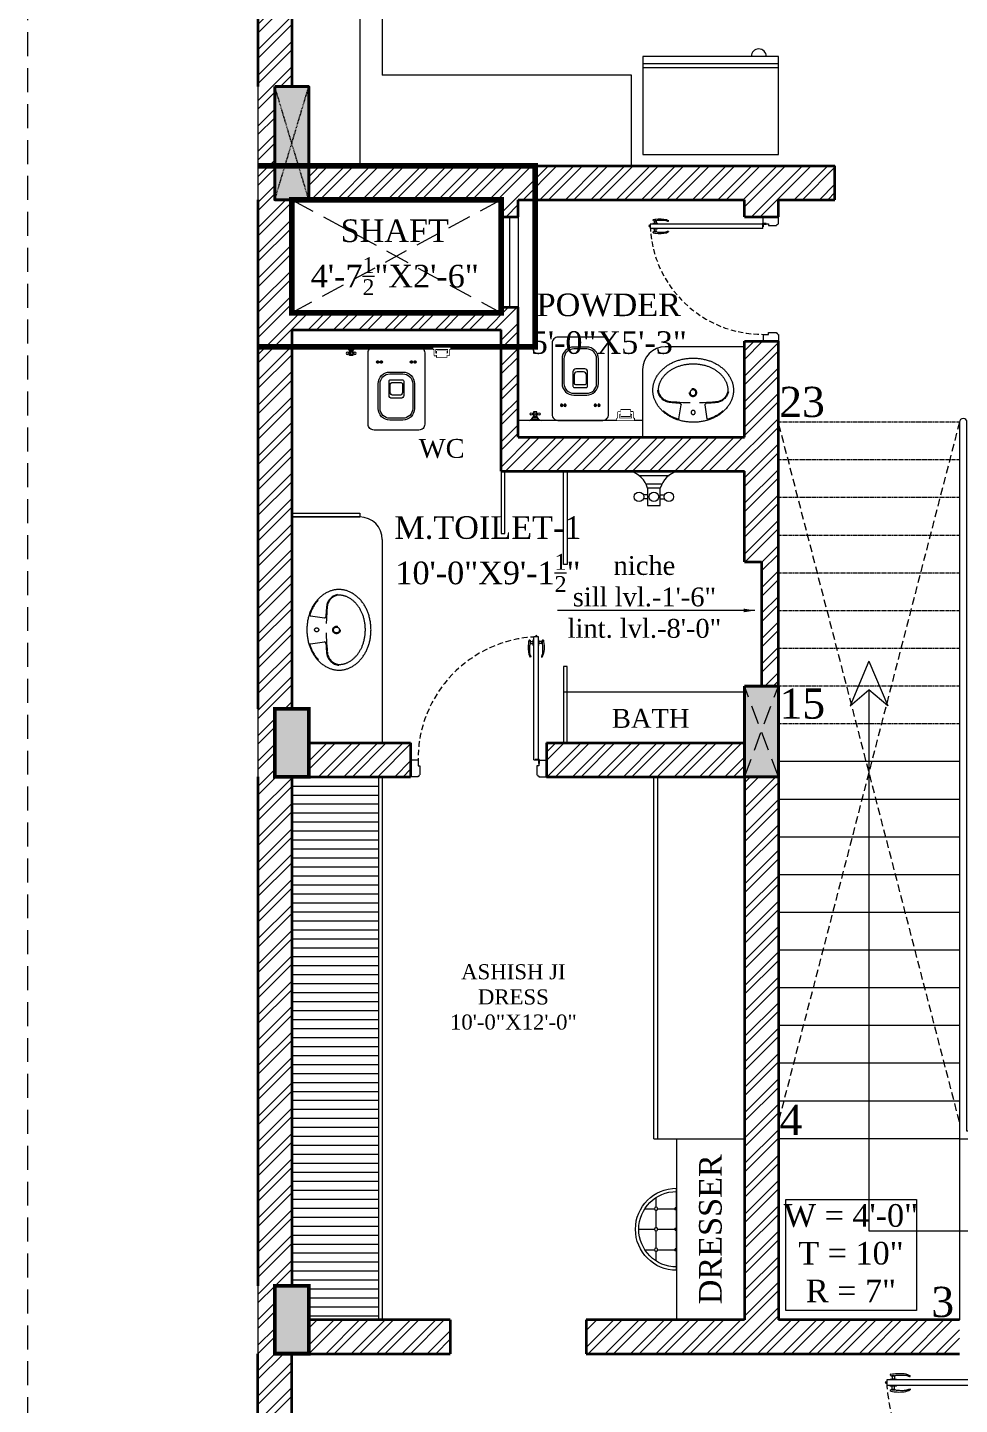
# Model space of a CAD drawing. Header units: inches. Extents: x -61 to 4103, y -308 to 989.
# Drawn here: x -61.1 to 186, y 253.7 to 618.9 of the extents above; entities that cross this region are included whole.
import ezdxf

# ---------------------------------------------------------------- set-up
doc = ezdxf.new("R2010")
doc.units = ezdxf.units.IN
doc.set_wipeout_variables(frame=1)
for name, pattern in [('$0$$0$$0$HIDDEN', [9.525, 6.35, -3.175]), ('$2$$0$HIDDEN', [0.375, 0.25, -0.125]), ('AR-01-R0-COLUMN LAYOUT$0$$0$HIDDEN', [0.375, 0.25, -0.125]), ('AR-01-R0-COLUMN LAYOUT$0$$2$$0$HIDDEN', [0.375, 0.25, -0.125]), ('AR-01-R0-COLUMN LAYOUT$0$HIDDEN', [9.525, 6.35, -3.175]), ('HIDDEN', [0.375, 0.25, -0.125])]:
    doc.linetypes.add(name, pattern=pattern)
doc.layers.get('0').update_dxf_attribs({"lineweight": 0})
for name, color, linetype, lineweight in [('A-DOOR', 34, 'Continuous', 13), ('A-FIXTURE', 30, 'Continuous', 13), ('A-HATCH', 8, 'Continuous', 0), ('A-HIDDEN', 8, '$2$$0$HIDDEN', 9), ('A-RAILING', 120, 'Continuous', 13), ('A-SITE TOP VIEW', 7, 'Continuous', 0), ('A-STAIR', 5, 'Continuous', 9), ('A-TEXT', 2, 'Continuous', 13), ('A-TEXT AREA', 2, 'Continuous', 13), ('A-WALL', 1, 'Continuous', 35), ('A-WINDOW', 4, 'Continuous', 9), ('AR-01-R0-COLUMN LAYOUT$0$A-COMMON WALL', 1, 'Continuous', 0), ('AR-01-R0-COLUMN LAYOUT$0$A-HIDDEN', 8, 'AR-01-R0-COLUMN LAYOUT$0$$2$$0$HIDDEN', 9), ('AR-01-R0-COLUMN LAYOUT$0$S-BEAM PLINTH', 3, 'AR-01-R0-COLUMN LAYOUT$0$HIDDEN', 9), ('AR-01-R0-COLUMN LAYOUT$0$S-COLUMN FIRST FLOOR', 6, 'Continuous', 40), ('AR-01-R0-COLUMN LAYOUT$0$S-COLUMN GROUND FLOOR', 6, 'Continuous', 40), ('AR-01-R0-COLUMN LAYOUT$0$S-COLUMN HATCH FIRST FLOOR', 8, 'Continuous', 9), ('AR-01-R0-COLUMN LAYOUT$0$S-COLUMN HATCH GROUND FLOOR', 8, 'Continuous', 9), ('AR-01-R0-COLUMN LAYOUT$0$S-COLUMN HATCH SECOND FLOOR', 8, 'Continuous', 9), ('AR-01-R0-COLUMN LAYOUT$0$S-COLUMN S.F. HIDDEN', 8, 'AR-01-R0-COLUMN LAYOUT$0$$0$HIDDEN', 9), ('AR-01-R0-COLUMN LAYOUT$0$S-COLUMN TERRACE FLOOR HIDDEN', 8, 'AR-01-R0-COLUMN LAYOUT$0$$0$HIDDEN', 9)]:
    doc.layers.add(name, color=color, linetype=linetype, lineweight=lineweight)
doc.layers.add('A-FURNITURE', color=35, linetype='Continuous', lineweight=13, true_color=0xab6a54)
doc.styles.get("Standard").update_dxf_attribs({"font": 'arial.ttf', "height": 9})
doc.styles.add('STYLE1', font='romantic.ttf', dxfattribs={"height": 6})
doc.dimstyles.get("Standard").update_dxf_attribs({"dimtxt": 18, "dimasz": 6, "dimexe": 0, "dimexo": 6, "dimgap": 0.09, "dimtad": 0, "dimtih": 1, "dimtoh": 1, "dimdec": 1, "dimzin": 0, "dimdsep": 46, "dimlunit": 4, "dimtxsty": 'Standard', "dimblk": 'OBLIQUE', "dimcen": 0.09, "dimclrd": 256, "dimclre": 256, "dimclrt": 256, "dimadec": 0, "dimazin": 0, "dimtfac": 1, "dimtdec": 1, "dimtofl": 0, "dimtmove": 1, "dimatfit": 3, "dimfxl": 1, "dimtolj": 1, "dimtzin": 0, "dimlwd": -1, "dimlwe": -1, "dimarcsym": 0})

# ---------------------------------------------------------------- blocks, each defined once
blk = doc.blocks.new('handle_')
for p, q in [((-0.75, 0), (0.75, 0)), ((-3.84, -0.87), (-3.85, -0.92)), ((-0.75, -0.13), (-0.75, 0)), ((-0.75, -0.13), (0.75, -0.13)), ((-0.31, -0.13), (-0.31, -0.13)), ((0.3, -0.96), (-0.3, -0.96)), ((-0.29, -0.15), (0.29, -0.15)), ((-0.25, -0.9), (-0.25, -0.15)), ((-0.25, -0.9), (0.25, -0.9)), ((0.25, -0.9), (0.25, -0.15)), ((0.3, -0.96), (0.34, -0.95)), ((0.31, -0.13), (0.31, -0.13)), ((0.65, -1.05), (0.65, -1.23)), ((0.75, -0.13), (0.75, 0))]:
    blk.add_line(p, q)
for centre, radius, start, end in [((-3.78, -0.93), 0.0769, 167.6781, 262.0686), ((-3.77, -0.88), 0.0769, 88.2493, 167.6781), ((-0.3, -1.42), 0.464, 90.2821, 130.7273), ((-0.29, -0.13), 0.0185, 180, 270), ((-0.25, -0.96), 0.0532, 90, 180), ((0.25, -0.96), 0.0532, 0, 90), ((0.29, -0.13), 0.0185, 270, 360), ((0.42, -1.42), 0.478, 67.3956, 98.7522), ((0.57, -1.23), 0.0769, 278.1759, 360), ((0.57, -1.05), 0.0769, 360, 67.3956)]:
    blk.add_arc(centre, radius, start, end)
for points, knots in [([(0.58, -1.31), (0.24, -1.36), (-0.53, -1.5), (-2.81, -1.58), (-3.62, -1.04), (-3.78, -1.01), (-3.79, -1.01)], [0.064651, 0.064651, 0.064651, 0.064651, 0.450521, 1.832326, 2.246212, 2.27179, 2.27179, 2.27179, 2.27179]), ([(-0.6, -1.07), (-0.61, -1.07), (-0.62, -1.07), (-0.77, -1.09), (-0.93, -1.1), (-2.42, -1.12), (-2.75, -1.11), (-3.06, -1.04), (-3.11, -1.02), (-3.21, -0.99), (-3.25, -0.97), (-3.37, -0.91), (-3.43, -0.88), (-3.56, -0.84), (-3.61, -0.82), (-3.7, -0.81), (-3.73, -0.81), (-3.77, -0.81)], [0.667145, 0.667145, 0.667145, 0.667145, 0.681098, 0.681098, 1.004571, 1.004571, 1.651515, 1.651515, 1.812419, 1.812419, 1.988171, 1.988171, 2.163922, 2.163922, 2.251194, 2.251194, 2.323653, 2.323653, 2.323653, 2.323653])]:
    blk.add_open_spline(points, degree=3, knots=knots)
blk = doc.blocks.new("d3'")
at = {"layer": 'A-DOOR'}
for p, q in [((-3.36, 4.49), (-3.36, 37.09)), ((-2.11, 37.09), (-3.36, 37.09)), ((-2.58, 37.09), (-2.58, 37.43)), ((-2.11, 4.49), (-2.11, 37.09)), ((-36, 0), (-36, 4.4)), ((-34.03, 4.4), (-36, 4.4)), ((-34.03, 4.4), (-34.03, 2.9)), ((-3.36, 4.49), (-2.11, 4.49)), ((-2.03, 4.4), (-2.03, 2.9)), ((-2, 4.4), (0, 4.4)), ((-0.75, 4.4), (-0.75, 4.4)), ((-0.75, 4.4), (-0.75, 4.4)), ((0, 0), (0, 4.4)), ((-34.03, 0), (-36, 0)), ((-34.03, 2.9), (-33.53, 2.9)), ((-34.03, 0.14), (-34.03, 0)), ((-33.53, 0.5), (-33.67, 0.5)), ((-33.53, 2.9), (-33.53, 0.5)), ((-2.03, 2.9), (-2.53, 2.9)), ((-2.53, 2.9), (-2.53, 0.5)), ((-2.53, 0.5), (-2.4, 0.5)), ((-2.03, 0.14), (-2.03, 0)), ((-2.03, 0), (0, 0))]:
    blk.add_line(p, q, dxfattribs=at)
at = {"layer": 'A-DOOR', "lineweight": -3}
for p, q in [((-35.5, 4.4), (-35.5, 4.4)), ((-2.08, 4.49), (-2.95, 4.49)), ((-2.95, 4.47), (-2.95, 4.49)), ((-2.08, 4.47), (-2.95, 4.47)), ((-2.02, 4.41), (-2.02, 3.54)), ((-2.02, 3.54), (-2, 3.54)), ((-2, 4.41), (-2, 3.54))]:
    blk.add_line(p, q, dxfattribs=at)
blk.add_circle((-2.02, 4.47), 0.0663, dxfattribs=at)
at = {"layer": 'A-DOOR', "linetype": 'HIDDEN', "ltscale": 6}
blk.add_arc((-1.47, 4.55), 32.56, 92.2361, 180.2684, dxfattribs=at)
at = {"layer": 'A-DOOR'}
for centre, radius, start, end in [((-2.58, 37.09), 0.337, 90, 180), ((-34.03, 0.5), 0.362, 270, 0), ((-2.03, 0.5), 0.362, 180, 270)]:
    blk.add_arc(centre, radius, start, end, dxfattribs=at)
at = {"layer": 'A-DOOR', "extrusion": (0, 0, -1), "zscale": -1, "rotation": 90}
blk.add_blockref('handle_', (3.36, 35.59), dxfattribs=at)
at = {"layer": 'A-DOOR', "rotation": 90}
blk.add_blockref('handle_', (-2.11, 35.59), dxfattribs=at)
blk = doc.blocks.new('A$C60161C00')
for p, q in [((5.45, 19.29), (5.45, 16.78)), ((10.89, 21.79), (10.89, 0)), ((10.89, 20.9), (10.89, 16.78)), ((2.5, 16.34), (5.01, 16.34)), ((5.45, 15.9), (5.45, 11.33)), ((5.88, 16.34), (10.46, 16.34)), ((10.89, 15.9), (10.89, 11.33)), ((0.89, 10.89), (5.01, 10.89)), ((5.45, 10.46), (5.45, 5.88)), ((5.88, 10.89), (10.46, 10.89)), ((10.89, 10.46), (10.89, 5.88)), ((2.5, 5.45), (5.01, 5.45)), ((5.45, 5.01), (5.45, 2.5)), ((5.88, 5.45), (10.46, 5.45)), ((10.89, 5.01), (10.89, 0.89))]:
    blk.add_line(p, q)
for centre in [(5.45, 16.34), (5.45, 10.89), (5.45, 5.45)]:
    blk.add_circle(centre, 0.436)
for centre, radius in [((10.89, 10.89), 10.89), ((10.89, 10.89), 10.01), ((10.89, 16.34), 0.436), ((10.89, 10.89), 0.436), ((10.89, 5.45), 0.436)]:
    blk.add_arc(centre, radius, 90, 270)
blk = doc.blocks.new('AK-BASE PLANS$0$$0$$0$aalisie dot')
at = {"ltscale": 0.6}
for p, q in [((326403.3, 156595.6), (326409.2, 156595.6)), ((326406.4, 156598.9), (326406.4, 156592.2)), ((326410.4, 156595.6), (326416.4, 156595.6)), ((326413.6, 156598.9), (326413.6, 156592.2)), ((326472.3, 156595.6), (326478.3, 156595.6)), ((326475.4, 156598.9), (326475.4, 156592.2)), ((326479.5, 156595.6), (326485.4, 156595.6)), ((326482.6, 156598.9), (326482.6, 156592.2))]:
    blk.add_line(p, q, dxfattribs=at)
for points in [[(326399.1, 156626.5), (326490.5, 156626.5, -0.414214), (326502.5, 156614.5), (326502.5, 156468.6, -0.414214), (326490.5, 156456.6), (326399.1, 156456.6, -0.414214), (326387.1, 156468.6), (326387.1, 156614.5, -0.414214)], [(326431.4, 156575.1), (326457.7, 156575.1, -0.414214), (326481.7, 156551.1), (326481.7, 156500.8, -0.414214), (326457.7, 156476.8), (326431.4, 156476.8, -0.414214), (326407.4, 156500.8), (326407.4, 156551.1, -0.414214)], [(326431.4, 156571.3), (326457.7, 156571.3, -0.414214), (326477.9, 156551.1), (326477.9, 156500.8, -0.414214), (326457.7, 156480.7), (326431.4, 156480.7, -0.414214), (326411.3, 156500.8), (326411.3, 156551.1, -0.414214)], [(326432.7, 156559.4), (326456.6, 156559.4, -0.414214), (326459.6, 156556.4), (326459.6, 156527.5, -0.414214), (326453.6, 156521.5), (326435.7, 156521.5, -0.414214), (326429.7, 156527.5), (326429.7, 156556.4, -0.414214)], [(326435.1, 156553.4), (326454.1, 156553.5, -0.415414), (326457.1, 156550.5), (326457.1, 156533.6, -0.413014), (326451.1, 156527.6), (326438.1, 156527.6, -0.415414), (326432.1, 156533.6), (326432.1, 156550.4, -0.413014)]]:
    blk.add_lwpolyline(points, format="xyb", close=True, dxfattribs=at)
for centre in [(326406.4, 156595.6), (326413.6, 156595.6), (326475.4, 156595.6), (326482.6, 156595.6)]:
    blk.add_circle(centre, 2.41, dxfattribs=at)
blk = doc.blocks.new('AK-BASE PLANS$0$$0$$0$Health Faucet-plan')
for p, q in [((0, 50.8), (69.9, 50.8)), ((12.5, 44.4), (57.4, 44.4)), ((47.1, 31.7), (22.9, 31.7)), ((25.4, 15.9), (19.1, 15.9)), ((25.4, 9.5), (19.1, 9.5)), ((44.4, 15.9), (50.8, 15.9)), ((44.4, 9.5), (50.8, 9.5))]:
    blk.add_line(p, q)
blk.add_lwpolyline([(25.4, 25.4), (25.4, 0), (44.4, 0), (44.4, 25.4)], close=True)
for centre in [(12.7, 12.7), (34.9, 12.7), (57.2, 12.7)]:
    blk.add_circle(centre, 7.1)
for centre, start, end in [((-9.5, 15.9), 15.2551, 74.7449), ((79.4, 15.9), 105.2551, 164.7449)]:
    blk.add_arc(centre, 36.2, start, end)
blk = doc.blocks.new('AK-BASE PLANS$0$$0$$0$A$C0BFF59D6')
for p, q in [((19, 141), (75, 141)), ((56, 131), (19, 131)), ((56, 122), (56, 131)), ((75, 122), (56, 122)), ((61, 122), (61, 118)), ((71, 122), (71, 118)), ((75, 141), (75, 122)), ((56, 19), (19, 19)), ((19, 9), (75, 9)), ((56, 28), (56, 19)), ((75, 28), (56, 28)), ((61, 32), (61, 28)), ((71, 32), (71, 28)), ((75, 9), (75, 28))]:
    blk.add_line(p, q)
for points in [[(19, 150), (0, 150), (0, 0), (19, 0)], [(93, 32), (38, 32), (38, 118), (93, 118)]]:
    blk.add_lwpolyline(points, close=True)
at = {"linetype": 'Continuous'}
blk.add_wipeout([(19, 9), (75, 9), (75, 28), (71, 28), (71, 32), (93, 32), (93, 118), (38, 118), (38, 32), (61, 32), (61, 28), (56, 28), (56, 19), (19, 19), (19, 131), (56, 131), (56, 122), (61, 122), (61, 118), (71, 118), (71, 122), (75, 122), (75, 141), (19, 141), (19, 150), (0, 150), (0, 0), (19, 0)], dxfattribs=at)
blk = doc.blocks.new('AK-BASE PLANS$0$$0$$0$WA. CLOSET')
at = {"ltscale": 0.7, "extrusion": (0, 0, -1)}
for name, p, xscale, yscale, zscale, rotation in [('AK-BASE PLANS$0$$0$$0$A$C0BFF59D6', (604390.94, 687904.28), 0.0299828199204082, 0.0299828199204082, -0.0299828199204082, 359.9999767286116), ('AK-BASE PLANS$0$$0$$0$aalisie dot', (624743.16, 645475.92), 0.1299411421641707, 0.1299411421641707, -0.1299411421641707, 90)]:
    blk.add_blockref(name, p, dxfattribs=dict(at, xscale=xscale, yscale=yscale, zscale=zscale, rotation=rotation))
at = {"ltscale": 0.7, "xscale": 0.0449742297225058, "yscale": 0.0449742297225058, "zscale": 0.0449742297225058, "rotation": 270}
blk.add_blockref('AK-BASE PLANS$0$$0$$0$Health Faucet-plan', (-604393.22, 687884.1), dxfattribs=at)
blk = doc.blocks.new('DC XVS')
at = {"linetype": 'HIDDEN', "ltscale": 20}
blk.add_lwpolyline([(42965.79, -4769.5, -0.120605), (42968.95, -4770.26, -0.10507), (42971.81, -4772.61, -0.088649), (42973.64, -4775.97, -0.079738), (42974.32, -4780.16, -0.079738), (42973.66, -4784.36, -0.088649), (42971.85, -4787.73, -0.10507), (42968.99, -4790.09, -0.120605), (42965.84, -4790.87, -0.120605), (42962.69, -4790.11, -0.10507), (42959.82, -4787.75, -0.088649), (42958, -4784.39, -0.079738), (42957.32, -4780.2, -0.079738), (42957.98, -4776.01, -0.088649), (42959.79, -4772.64, -0.10507), (42962.65, -4770.27, -0.120605)], format="xyb", close=True, dxfattribs=at)
for points in [[(42966.19, -4789.36, -0.017243), (42965.84, -4789.37, -0.120605), (42963.38, -4788.78, -0.10507), (42961, -4786.82, -0.088649), (42959.42, -4783.92, -0.079738), (42958.82, -4780.2, -0.079738), (42959.41, -4776.48, -0.088649), (42960.97, -4773.57, -0.10507), (42963.34, -4771.6, -0.120605), (42965.8, -4771, -0.120605)], [(42971.32, -4772.31, -0.016805), (42971.7, -4772.76, -0.092161), (42973.52, -4776.2, -0.435128), (42973.39, -4776.43), (42969.68, -4776.98, -0.396344), (42969.27, -4776.55, 0.011856), (42969.06, -4773.81, 0.340407), (42965.81, -4770.81)], [(42971.32, -4788.06, 0.016805), (42971.7, -4787.61, 0.092161), (42973.52, -4784.17, 0.435128), (42973.39, -4783.93), (42969.68, -4783.39, 0.44775), (42969.3, -4783.66, -0.015365), (42969.02, -4786.93, -0.272514), (42966.23, -4789.54, -0.272514)]]:
    blk.add_lwpolyline(points, format="xyb", dxfattribs=at)
for centre, radius in [((42966.47, -4780.14), 0.991), ((42966.47, -4780.14), 0.789), ((42971.72, -4780.18), 0.542)]:
    blk.add_circle(centre, radius, dxfattribs=at)
for centre, radius, start, end in [((42965.51, -4774.37), 3.38, 1.2814, 85.1225), ((42908.69, -4780.33), 60.51, 353.7877, 5.7231), ((42965.4, -4785.87), 3.58, 282.7297, 343.7047)]:
    blk.add_arc(centre, radius, start, end, dxfattribs=at)
blk = doc.blocks.new('A$C06385EDA')
at = {"color": 2}
for p, q in [((0, 10), (4.17, 5)), ((11.84, 5), (0, 10)), ((0, 0), (4.17, 5)), ((11.84, 5), (0, 0))]:
    blk.add_line(p, q, dxfattribs=at)
blk = doc.blocks.new('_Oblique')
at = {"color": 0, "linetype": 'ByBlock', "lineweight": -2}
blk.add_line((-0.5, -0.5), (0.5, 0.5), dxfattribs=at)
blk = doc.blocks.new('ETJD')
at = {"layer": 'A-FIXTURE'}
for p, q in [((35.92, 0), (0, 0)), ((0, 0), (0, -26)), ((35.92, -26), (35.92, 0)), ((35.92, -2), (0, -2)), ((35.92, -3), (0, -3)), ((0, -26), (35.92, -26))]:
    blk.add_line(p, q, dxfattribs=at)
blk.add_arc((30.71, 0), 2, 0, 180, dxfattribs=at)

msp = doc.modelspace()

# ---------------------------------------------------------------- hatches: boundary and pattern name
at = {"layer": 'A-FURNITURE'}
h = msp.add_hatch(dxfattribs=at)
h.set_pattern_fill('ANSI31', color=256, scale=0.75, angle=135)
h.set_pattern_definition([(180, (-732.8932, -689.5633), (-4e-16, -2.38125), [])])
edge = h.paths.add_edge_path()
edge.add_line((9, 420.19), (32, 420.19))
edge.add_line((32, 420.19), (32, 276.19))
edge.add_line((32, 276.19), (13.5, 276.19))
edge.add_line((13.5, 276.19), (13.5, 285.19))
edge.add_line((13.5, 285.19), (9, 285.19))
edge.add_line((9, 285.19), (9, 420.19))
at = {"layer": 'A-HATCH'}
h = msp.add_hatch(dxfattribs=at)
h.set_pattern_fill('ANSI32', color=256, scale=0.5)
h.paths.add_polyline_path([(13.5, 582.19), (153, 582.19), (153, 573.19), (138, 573.19), (138, 568.69), (129, 568.69), (129, 573.19), (69, 573.19), (69, 568.69), (64.5, 568.69), (64.5, 573.19), (13.5, 573.19)])
h = msp.add_hatch(dxfattribs=at)
h.set_pattern_fill('ANSI32', color=256, scale=0.5)
h.paths.add_polyline_path([(40.5, 429.19), (13.5, 429.19), (13.5, 420.19), (40.5, 420.19)])
h = msp.add_hatch(dxfattribs=at)
h.set_pattern_fill('ANSI32', color=256, scale=0.5)
h.paths.add_polyline_path([(129, 429.19), (76.5, 429.19), (76.5, 420.19), (129, 420.19)])
h = msp.add_hatch(dxfattribs=at)
h.set_pattern_fill('ANSI32', color=256, scale=0.5)
h.paths.add_polyline_path([(138, 420.19), (129, 420.19), (129, 276.19), (87, 276.19), (87, 267.19), (186, 267.19), (186, 276.19), (138, 276.19)])
h = msp.add_hatch(dxfattribs=at)
h.set_pattern_fill('ANSI32', color=256, scale=0.5)
h.paths.add_polyline_path([(51, 276.19), (13.5, 276.19), (13.5, 267.19), (51, 267.19)])
at = {"layer": 'AR-01-R0-COLUMN LAYOUT$0$S-COLUMN HATCH FIRST FLOOR', "linetype": 'ByBlock'}
h = msp.add_hatch(color=256, dxfattribs=at)
h.dxf.hatch_style = 1
h.paths.add_polyline_path([(4.5, 603.19), (13.5, 603.19), (13.5, 573.19), (4.5, 573.19)])
h = msp.add_hatch(color=256, dxfattribs=at)
h.dxf.hatch_style = 1
h.paths.add_polyline_path([(129, 444.19), (138, 444.19), (138, 420.19), (129, 420.19)])
h = msp.add_hatch(color=256, dxfattribs=at)
h.dxf.hatch_style = 1
h.paths.add_polyline_path([(4.5, 438.19), (13.5, 438.19), (13.5, 420.19), (4.5, 420.19)])
h = msp.add_hatch(color=256, dxfattribs=at)
h.dxf.hatch_style = 1
h.paths.add_polyline_path([(4.5, 285.19), (13.5, 285.19), (13.5, 267.19), (4.5, 267.19)], flags=17)
h = msp.add_hatch(color=256, dxfattribs=at)
h.dxf.hatch_style = 1
h.paths.add_polyline_path([(4.5, 285.19), (13.5, 285.19), (13.5, 267.19), (4.5, 267.19)], flags=17)
h = msp.add_hatch(color=256, dxfattribs=at)
h.dxf.hatch_style = 1
h.paths.add_polyline_path([(4.5, 285.19), (13.5, 285.19), (13.5, 267.19), (4.5, 267.19)])
at = {"layer": 'AR-01-R0-COLUMN LAYOUT$0$S-COLUMN HATCH GROUND FLOOR', "linetype": 'ByBlock'}
for points in [[(13.5, 603.19), (4.5, 603.19), (4.5, 573.19), (13.5, 573.19)], [(138, 444.19), (129, 444.19), (129, 420.19), (138, 420.19)], [(13.5, 438.19), (4.5, 438.19), (4.5, 420.19), (13.5, 420.19)], [(13.5, 285.19), (4.5, 285.19), (4.5, 267.19), (13.5, 267.19)]]:
    msp.add_hatch(color=256, dxfattribs=at).paths.add_polyline_path(points)
at = {"layer": 'AR-01-R0-COLUMN LAYOUT$0$S-COLUMN HATCH SECOND FLOOR', "linetype": 'ByBlock'}
h = msp.add_hatch(color=256, dxfattribs=at)
h.dxf.hatch_style = 1
h.paths.add_polyline_path([(4.5, 603.19), (13.5, 603.19), (13.5, 573.19), (4.5, 573.19)])

# ---------------------------------------------------------------- linework, layer by layer
at = {"layer": 'A-FIXTURE'}
for p, q in [((33, 783.23), (33, 606.23)), ((27, 627.19), (27, 582.19)), ((99.08, 606.23), (33, 606.23)), ((99.08, 582.19), (99.08, 606.23)), ((129, 534.19), (108, 534.19)), ((102, 528.19), (102, 510.19)), ((102, 514.69), (69, 514.69)), ((9, 489.07), (27, 489.07)), ((33, 483.07), (33, 429.19)), ((81, 442.69), (129, 442.69)), ((81, 442.69), (81, 429.19))]:
    msp.add_line(p, q, dxfattribs=at)
at = {"layer": 'A-FIXTURE', "color": 4}
for points in [[(64.5, 501.19), (64.5, 484.69), (65.5, 484.69), (65.5, 501.19)], [(82, 501.19), (82, 476.44), (81, 476.44), (81, 501.19)], [(9, 490.07), (27, 490.07), (27, 489.07), (9, 489.07)], [(82, 429.19), (82, 449.44), (81, 449.44), (81, 429.19)]]:
    msp.add_lwpolyline(points, dxfattribs=at)
at = {"layer": 'A-FIXTURE'}
for centre, start, end in [((108, 528.19), 90, 180), ((27, 483.07), 0, 90)]:
    msp.add_arc(centre, 6, start, end, dxfattribs=at)
at = {"layer": 'A-FURNITURE'}
for p, q in [((32, 420.19), (32, 276.19)), ((33, 420.19), (33, 276.19)), ((105, 324.19), (105, 420.19)), ((106, 324.19), (106, 420.19)), ((105, 324.19), (129, 324.19)), ((111, 324.19), (111, 276.19))]:
    msp.add_line(p, q, dxfattribs=at)
at = {"layer": 'A-HIDDEN', "linetype": '$0$$0$$0$HIDDEN'}
for p, q in [((9, 573.19), (64.5, 543.19)), ((64.5, 573.19), (9, 543.19))]:
    msp.add_line(p, q, dxfattribs=at)
at = {"layer": 'A-RAILING'}
msp.add_lwpolyline([(206, 326.19), (188, 326.19), (188, 514.19, 1), (186, 514.19), (186, 324.19), (206, 324.19, 1)], format="xyb", close=True, dxfattribs=at)
at = {"layer": 'A-SITE TOP VIEW', "const_width": 1.5}
msp.add_lwpolyline([(0, 534.19), (73.5, 534.19), (73.5, 582.19), (0, 582.19)], dxfattribs=at)
msp.add_lwpolyline([(64.5, 543.19), (64.5, 573.19), (9, 573.19), (9, 543.19)], close=True, dxfattribs=at)
at = {"layer": 'A-STAIR', "linetype": 'HIDDEN'}
for p, q in [((186, 514.19), (138, 514.19)), ((186, 504.19), (138, 504.19)), ((186, 494.19), (138, 494.19)), ((186, 484.19), (138, 484.19)), ((186, 474.19), (138, 474.19)), ((186, 464.19), (138, 464.19)), ((186, 454.19), (138, 454.19)), ((186, 444.19), (138, 444.19)), ((186, 434.19), (138, 434.19))]:
    msp.add_line(p, q, dxfattribs=at)
at = {"layer": 'A-STAIR'}
for p, q in [((186, 424.19), (138, 424.19)), ((186, 414.19), (138, 414.19)), ((186, 404.19), (138, 404.19)), ((186, 394.19), (138, 394.19)), ((186, 384.19), (138, 384.19)), ((186, 374.19), (138, 374.19)), ((186, 364.19), (138, 364.19)), ((186, 354.19), (138, 354.19)), ((186, 344.19), (138, 344.19)), ((186, 334.19), (138, 334.19)), ((186, 324.19), (138, 324.19)), ((186, 324.19), (186, 276.19))]:
    msp.add_line(p, q, dxfattribs=at)
at = {"layer": 'A-TEXT'}
msp.add_lwpolyline([(162, 443.19), (162, 299.78), (226.27, 299.78)], dxfattribs=at)
msp.add_lwpolyline([(140.01, 308.07), (174.59, 308.07), (174.59, 278.63), (140.01, 278.63)], close=True, dxfattribs=at)
at = {"layer": 'A-WALL'}
for p, q in [((0, 783.19), (0, 603.19)), ((9, 783.19), (9, 603.19)), ((13.5, 582.19), (153, 582.19)), ((153, 573.19), (153, 582.19)), ((0, 573.19), (0, 438.19)), ((9, 573.19), (9, 543.19)), ((13.5, 573.19), (64.5, 573.19)), ((64.5, 568.69), (64.5, 573.19)), ((69, 573.19), (129, 573.19)), ((69, 568.69), (69, 573.19)), ((129, 568.69), (129, 573.19)), ((138, 573.19), (153, 573.19)), ((138, 568.69), (138, 573.19)), ((64.5, 568.69), (69, 568.69)), ((129, 568.69), (138, 568.69)), ((64.5, 544.69), (69, 544.69)), ((64.5, 543.19), (64.5, 544.69)), ((69, 510.19), (69, 544.69)), ((9, 543.19), (64.5, 543.19)), ((9, 538.69), (9, 438.19)), ((9, 538.69), (64.5, 538.69)), ((9, 538.69), (64.5, 538.69)), ((64.5, 501.19), (64.5, 538.69)), ((129, 535.69), (138, 535.69)), ((129, 510.19), (129, 535.69)), ((138, 444.19), (138, 535.69)), ((69, 510.19), (129, 510.19)), ((64.5, 501.19), (129, 501.19)), ((129, 477.19), (129, 501.19)), ((129, 477.19), (133.5, 477.19)), ((133.5, 477.19), (133.5, 444.19)), ((13.5, 429.19), (40.5, 429.19)), ((40.5, 429.19), (40.5, 420.19)), ((76.5, 429.19), (129, 429.19)), ((76.5, 429.19), (76.5, 420.19)), ((0, 420.19), (0, 285.19)), ((9, 420.19), (9, 285.19)), ((13.5, 420.19), (40.5, 420.19)), ((76.5, 420.19), (129, 420.19)), ((129, 420.19), (129, 276.19)), ((138, 420.19), (138, 276.19)), ((51, 276.19), (13.5, 276.19)), ((51, 276.19), (51, 267.19)), ((129, 276.19), (87, 276.19)), ((87, 276.19), (87, 267.19)), ((186, 276.19), (138, 276.19)), ((0, 0), (0, 267.19)), ((9, 24), (9, 267.19)), ((13.5, 267.19), (51, 267.19)), ((87, 267.19), (186, 267.19))]:
    msp.add_line(p, q, dxfattribs=at)
at = {"layer": 'A-WINDOW'}
for p, q in [((64.5, 568.69), (64.5, 544.69)), ((66.75, 568.69), (66.75, 544.69)), ((69, 568.69), (69, 544.69))]:
    msp.add_line(p, q, dxfattribs=at)
at = {"layer": 'AR-01-R0-COLUMN LAYOUT$0$A-COMMON WALL'}
msp.add_line((0, 936.19), (0, 0), dxfattribs=at)
at = {"layer": 'AR-01-R0-COLUMN LAYOUT$0$A-HIDDEN', "ltscale": 8}
for p, q in [((186, 514.19), (138, 328.67)), ((186, 328.69), (138, 514.19))]:
    msp.add_line(p, q, dxfattribs=at)
at = {"layer": 'AR-01-R0-COLUMN LAYOUT$0$S-COLUMN FIRST FLOOR', "linetype": 'ByBlock'}
for points in [[(4.5, 603.19), (13.5, 603.19), (13.5, 573.19), (4.5, 573.19)], [(129, 444.19), (138, 444.19), (138, 420.19), (129, 420.19)], [(4.5, 438.19), (13.5, 438.19), (13.5, 420.19), (4.5, 420.19)], [(4.5, 285.19), (13.5, 285.19), (13.5, 267.19), (4.5, 267.19)], [(4.5, 285.19), (13.5, 285.19), (13.5, 267.19), (4.5, 267.19)]]:
    msp.add_lwpolyline(points, close=True, dxfattribs=at)
at = {"layer": 'AR-01-R0-COLUMN LAYOUT$0$S-COLUMN GROUND FLOOR', "linetype": 'ByBlock'}
for points in [[(4.5, 603.19), (13.5, 603.19), (13.5, 573.19), (4.5, 573.19)], [(129, 444.19), (138, 444.19), (138, 420.19), (129, 420.19)], [(4.5, 438.19), (13.5, 438.19), (13.5, 420.19), (4.5, 420.19)], [(4.5, 285.19), (13.5, 285.19), (13.5, 267.19), (4.5, 267.19)], [(4.5, 285.19), (13.5, 285.19), (13.5, 267.19), (4.5, 267.19)]]:
    msp.add_lwpolyline(points, close=True, dxfattribs=at)
at = {"layer": 'AR-01-R0-COLUMN LAYOUT$0$S-COLUMN S.F. HIDDEN', "ltscale": 20}
for p, q in [((129, 420.19), (138, 444.19)), ((138, 420.19), (129, 444.19))]:
    msp.add_line(p, q, dxfattribs=at)
for points in [[(129, 444.19), (138, 444.19), (138, 420.19), (129, 420.19)], [(4.5, 285.19), (13.5, 285.19), (13.5, 267.19), (4.5, 267.19)]]:
    msp.add_lwpolyline(points, close=True, dxfattribs=at)
at = {"layer": 'AR-01-R0-COLUMN LAYOUT$0$S-COLUMN S.F. HIDDEN', "ltscale": 20, "const_width": 1}
for points in [[(4.5, 438.19), (13.5, 438.19), (13.5, 420.19), (4.5, 420.19)], [(4.5, 285.19), (13.5, 285.19), (13.5, 267.19), (4.5, 267.19)]]:
    msp.add_lwpolyline(points, close=True, dxfattribs=at)
at = {"layer": 'AR-01-R0-COLUMN LAYOUT$0$S-COLUMN TERRACE FLOOR HIDDEN'}
for p, q in [((4.5, 573.19), (13.5, 603.19)), ((13.5, 573.19), (4.5, 603.19))]:
    msp.add_line(p, q, dxfattribs=at)
at = {"layer": 'AR-01-R0-COLUMN LAYOUT$0$S-COLUMN TERRACE FLOOR HIDDEN', "ltscale": 25}
msp.add_lwpolyline([(4.5, 603.19), (13.5, 603.19), (13.5, 573.19), (4.5, 573.19)], close=True, dxfattribs=at)

# ---------------------------------------------------------------- block references
at = {"layer": 'A-DOOR', "rotation": 90}
for p, xscale, yscale, zscale in [((138, 568.69), 0.9166666666670835, 0.9166666666670835, 0.9166666666671144), ((210, 262.69), 1.166666666671517, 1.166666666671517, 1.166666666671517)]:
    msp.add_blockref("d3'", p, dxfattribs=dict(at, xscale=xscale, yscale=yscale, zscale=zscale))
at = {"layer": 'A-DOOR'}
msp.add_blockref("d3'", (76.5, 420.19), dxfattribs=at)
at = {"layer": 'A-FIXTURE', "xscale": -1, "rotation": 90}
msp.add_blockref('DC XVS', (-4664.78, 43488.51), dxfattribs=at)
at = {"layer": 'A-FIXTURE', "rotation": 180}
msp.add_blockref('DC XVS', (42987.32, -4321.04), dxfattribs=at)
at = {"layer": 'A-FURNITURE', "xscale": -1, "rotation": 180}
msp.add_blockref('A$C60161C00', (100.11, 311.08), dxfattribs=at)
at = {"layer": 'A-TEXT', "xscale": -1, "rotation": 270}
msp.add_blockref('A$C06385EDA', (157, 439.02), dxfattribs=at)
at = {"layer": 'A-TEXT AREA'}
msp.add_blockref('ETJD', (102.08, 611.19), dxfattribs=at)

# ---------------------------------------------------------------- texts
at = {"color": 2, "insert": (120, 300.19), "char_height": 6, "attachment_point": 5, "rotation": 90, "style": 'STYLE1'}
msp.add_mtext_dynamic_manual_height_columns('\\A1;DRESSER', width=32.1961, gutter_width=1, heights=[0], dxfattribs=at)
at = {"layer": 'A-TEXT', "attachment_point": 5, "style": 'STYLE1'}
for s, insert, char_height, width in [('\\A1;\\pxqc;SHAFT\\P4\'-7{\\H0.7x;\\S1/2;}"X2\'-6"', (36.3, 557.94), 6, 43.463), ('\\A1;23', (144.27, 519.53), 8, 14.4795), ('\\A1;M.TOILET-1 \\P10\'-0"X9\'-1{\\H0.7x;\\S1/2;}"', (61, 479.23), 6, 59.4574), ('\\A1;15', (144.34, 439.53), 8, 14.4795), ('\\A1;ASHISH JI DRESS\\P10\'-0"X12\'-0"', (67.74, 361.77), 4, 33.4548), ('\\A1;4', (141.31, 329.15), 8, 14.4795), ('\\A1;W = 4\'-0"\\PT = 10"\\PR = 7"', (157.23, 293.84), 6, 41.5156), ('\\A1;3', (181.56, 280.87), 8, 14.4795)]:
    msp.add_mtext(s, dxfattribs=dict(at, insert=insert, char_height=char_height, width=width))
at = {"layer": 'A-TEXT', "char_height": 5, "attachment_point": 5, "style": 'STYLE1'}
for s, width, insert in [('\\A1;WC', 32.1961, (48.74, 507.19)), ('\\A1;niche\\Psill lvl.-1\'-6"\\Plint. lvl.-8\'-0"', 82.4178, (102.49, 467.81)), ('\\A1;BATH', 32.1961, (104.15, 435.65))]:
    msp.add_mtext_dynamic_manual_height_columns(s, width=width, gutter_width=1, heights=[0], dxfattribs=dict(at, insert=insert))

# ---------------------------------------------------------------- leaders
at = {"layer": 'A-TEXT'}
msp.add_leader([(131.77, 464.28), (79.46, 464.28)], dimstyle='Standard', override={"dimtxt": 9, "dimasz": 3, "dimgap": 0.09, "dimtad": 0, "dimtih": 0, "dimtoh": 0, "dimfxl": 2, "dimfxlon": 1}, dxfattribs=at)

# ---------------------------------------------------------------- next in the draw order: block references
at = {"layer": 'A-FIXTURE', "rotation": 270}
msp.add_blockref('AK-BASE PLANS$0$$0$$0$WA. CLOSET', (-687809.03, -603876.25), dxfattribs=at)

# ---------------------------------------------------------------- next in the draw order: hatches: boundary and pattern name
at = {"layer": 'A-HATCH'}
h = msp.add_hatch(dxfattribs=at)
h.set_pattern_fill('ANSI32', color=256, scale=0.5)
h.paths.add_polyline_path([(9, 483.19), (9, 484.69), (9, 498.72), (9, 501.19), (9, 573.19), (4.5, 573.19), (4.5, 603.19), (9, 603.19), (9, 783.19), (4.5, 783.19), (4.5, 792.19), (9, 792.19), (9, 919.69), (4.5, 919.69), (4.5, 931.69), (13.5, 931.69), (13.5, 927.19), (105, 927.19), (105, 931.69), (114, 931.69), (114, 936.19), (0, 936.19), (0, -0.19), (4.5, -0.19), (4.5, 24), (9, 24), (9, 267.19), (4.5, 267.19), (4.5, 285.19), (9, 285.19), (9, 420.19), (4.5, 420.19), (4.5, 438.19), (9, 438.19)])

# ---------------------------------------------------------------- next in the draw order: texts
at = {"layer": 'A-TEXT', "insert": (93.04, 540.28), "char_height": 6, "width": 129.4496, "attachment_point": 5, "style": 'STYLE1'}
msp.add_mtext('\\A1;POWDER\\P5\'-0"X5\'-3"', dxfattribs=at)

# ---------------------------------------------------------------- next in the draw order: block references
at = {"layer": 'A-FIXTURE', "xscale": -1, "rotation": 270}
msp.add_blockref('AK-BASE PLANS$0$$0$$0$WA. CLOSET', (-687857.78, 604925.12), dxfattribs=at)
at = {"layer": 'A-FIXTURE', "ltscale": 0.7, "xscale": 0.177889858110575, "yscale": 0.177889858110575, "zscale": 0.177889858110575}
msp.add_blockref('AK-BASE PLANS$0$$0$$0$Health Faucet-plan', (98.79, 492.15), dxfattribs=at)

# ---------------------------------------------------------------- next in the draw order: hatches: boundary and pattern name
at = {"layer": 'A-HATCH'}
h = msp.add_hatch(dxfattribs=at)
h.set_pattern_fill('ANSI32', color=256, scale=0.5)
h.paths.add_polyline_path([(133.5, 535.69), (138, 535.69), (138, 444.19), (133.5, 444.2)])
h.paths.add_polyline_path([(129, 535.69), (133.5, 535.69), (133.5, 477.19), (129, 477.19)])
h.paths.add_polyline_path([(9, 543.19), (64.5, 543.19), (64.5, 538.69), (9, 538.69)])
h.paths.add_polyline_path([(64.5, 544.69), (69, 544.69), (69, 510.19), (64.5, 510.19)])
h.paths.add_polyline_path([(64.5, 510.19), (129, 510.19), (129, 501.19), (64.5, 501.19)])

# ---------------------------------------------------------------- next in the draw order: linework, layer by layer
at = {"layer": 'A-FIXTURE'}
msp.add_line((9, 534.19), (64.5, 534.19), dxfattribs=at)
at = {"layer": 'AR-01-R0-COLUMN LAYOUT$0$S-BEAM PLINTH'}
msp.add_lwpolyline([(1246.29, 989.07), (-61.05, 989.07), (-61.05, -308.04), (1246.29, -308.04)], close=True, dxfattribs=at)

doc.saveas('drawing.dxf')
